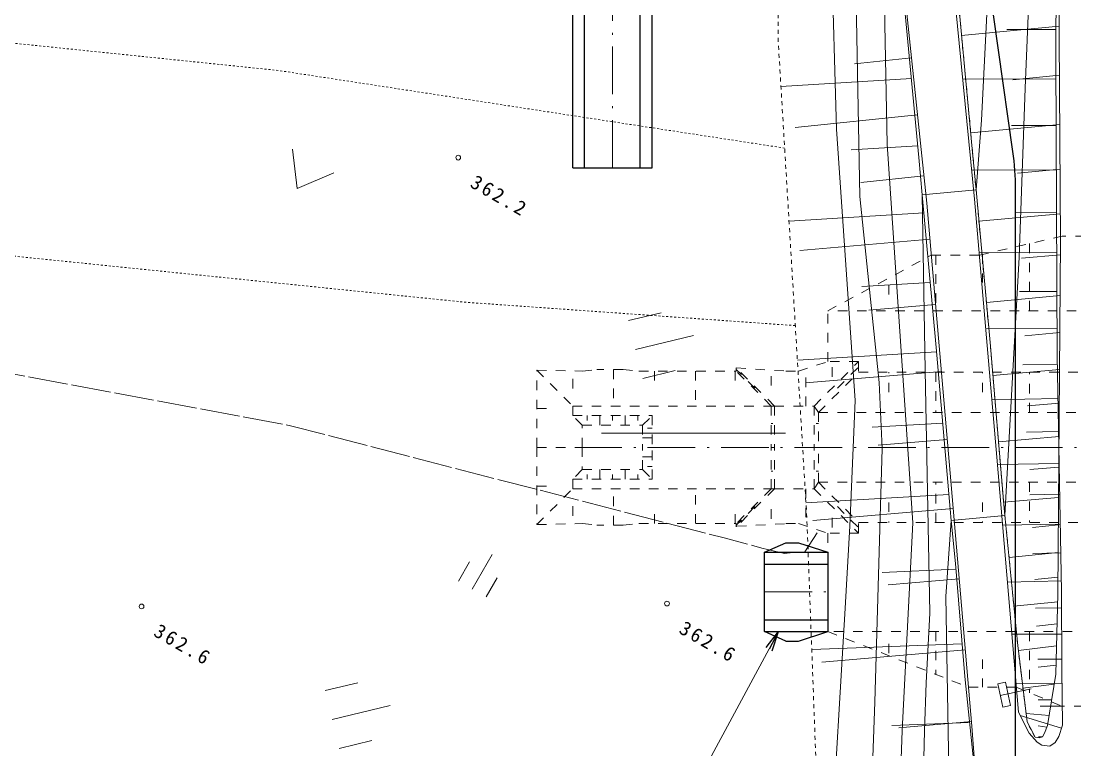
# Model space of a CAD drawing. Header units: millimetres. Extents: x -2078669 to -1085629, y -5987148 to 310365.
# Drawn here: x -1771142 to -1704799, y 121002 to 166883 of the extents above; entities that cross this region are included whole.
import ezdxf

# ---------------------------------------------------------------- set-up
doc = ezdxf.new("R2010")
doc.units = ezdxf.units.MM
doc.header["$LTSCALE"] = 500
for name, pattern in [('561019', [1, 0.5, -0.5]), ('56301', [0.5, 0.25, -0.25]), ('57103', [5.5, 5, -0.5]), ('SXF_一点短鎖線', [9.25, 6, -1.5, 0.25, -1.5]), ('SXF_跳び破線', [12, 6, -6])]:
    doc.linetypes.add(name, pattern=pattern)
doc.layers.get('Defpoints').update_dxf_attribs({"color": 153})
for name, color, linetype, lineweight in [('D-BGD', 7, 'Continuous', 13), ('D-BMK', 2, 'SXF_一点短鎖線', 13), ('D-BYP-STR1', 2, 'Continuous', 13), ('D-BYP-STRA', 1, 'Continuous', 25), ('D-BYP-STRC', 1, 'Continuous', 13), ('D-STR-TXT', 7, 'Continuous', 13), ('●予備設計_LP横断', 7, 'Continuous', 13)]:
    doc.layers.add(name, color=color, linetype=linetype, lineweight=lineweight)
doc.styles.add('MS ゴシック', font='MS Gothic.ttf')
doc.dimstyles.new('DIM-500-F', dxfattribs={"dimscale": 500, "dimtxt": 3.5, "dimasz": 2.5, "dimexe": 0, "dimexo": 2, "dimgap": 0.8, "dimtad": 1, "dimdec": 0, "dimzin": 0, "dimdsep": 46, "dimtxsty": 'MS ゴシック', "dimblk": 'OPEN', "dimcen": 0.1, "dimclrd": 256, "dimclre": 256, "dimclrt": 256, "dimaunit": 1, "dimadec": 4, "dimazin": 0, "dimtfac": 1, "dimtdec": 0, "dimtmove": 2, "dimatfit": 3, "dimldrblk": 'OPEN', "dimfxl": 1, "dimtolj": 1, "dimtzin": 0, "dimlwd": -1, "dimlwe": -1, "dimarcsym": 2})

# ---------------------------------------------------------------- blocks, each defined once
blk = doc.blocks.new('M2242')
at = {"layer": '●予備設計_LP横断', "linetype": 'Continuous', "lineweight": 15}
for p, q in [((1.501, 0.748), (1.501, -0.752)), ((1.501, 0.748), (2.001, 0.748)), ((2.001, 0.748), (2.001, -0.752)), ((0, 0), (2, 0)), ((1.501, -0.752), (2.001, -0.752))]:
    blk.add_line(p, q, dxfattribs=at)
blk = doc.blocks.new('M6313')
at = {"layer": 'D-BGD', "flags": 128}
blk.add_lwpolyline([(-1.5, 1), (0, -1), (1.5, 1)], dxfattribs=at)
blk = doc.blocks.new('M6334')
at = {"layer": '●予備設計_LP横断', "linetype": 'Continuous', "lineweight": 9}
for p, q in [((0, -1.25), (0, 1.25)), ((-1, -1.25), (-1, 0.15)), ((1, -1.25), (1, 0.15))]:
    blk.add_line(p, q, dxfattribs=at)
blk = doc.blocks.new('M7312')
at = {"layer": '●予備設計_LP横断', "linetype": 'Continuous', "lineweight": 20}
blk.add_circle((0, -0.001), 0.15, dxfattribs=at)
blk = doc.blocks.new('河川平面')
at = {"layer": 'D-BGD', "linetype": 'Continuous'}
for p, q in [((1605175, -2756946), (1599031, -2757527)), ((1604968, -2757158), (1601873, -2757144)), ((1595879, -2758924), (1592291, -2759306)), ((1595871, -2760232), (1587658, -2760726)), ((1604967, -2760249), (1599093, -2760275)), ((1605195, -2760032), (1602258, -2760310)), ((1596262, -2762512), (1588550, -2763327)), ((1605216, -2763118), (1599609, -2763648)), ((1604976, -2763184), (1602175, -2763200)), ((1596271, -2764464), (1592090, -2764715)), ((1596665, -2766365), (1592685, -2766788)), ((1604992, -2765985), (1599660, -2766011)), ((1605234, -2765934), (1602551, -2766184)), ((1596662, -2768696), (1588168, -2769207)), ((1605253, -2768749), (1600125, -2769221)), ((1605003, -2768655), (1602449, -2768664)), ((1597047, -2770356), (1588844, -2771062)), ((1605008, -2771195), (1600128, -2771216)), ((1605258, -2771324), (1602803, -2771549)), ((1597064, -2773067), (1592747, -2773327)), ((1605023, -2773638), (1602688, -2773645)), ((1605238, -2773899), (1600595, -2774326)), ((1578072, -2775474), (1580112, -2774979)), ((1597400, -2774458), (1593199, -2774823)), ((1578514, -2777296), (1582158, -2776410)), ((1605030, -2775972), (1600540, -2775998)), ((1605220, -2776230), (1603010, -2776426)), ((1597465, -2777439), (1588695, -2777966)), ((1605052, -2778222), (1602895, -2778262)), ((1578957, -2779119), (1580997, -2778623)), ((1597760, -2778667), (1589197, -2779397)), ((1605203, -2778561), (1601003, -2778919)), ((1605097, -2780370), (1600931, -2780455)), ((1605187, -2780669), (1603184, -2780839)), ((1597846, -2781924), (1593406, -2782191)), ((1598125, -2782949), (1593780, -2783323)), ((1605171, -2782776), (1601359, -2783100)), ((1605133, -2782456), (1603128, -2782491)), ((1605169, -2784460), (1601285, -2784535)), ((1605156, -2784689), (1603338, -2784843)), ((1598228, -2786410), (1589235, -2786951)), ((1605142, -2786601), (1601682, -2786896)), ((1605217, -2786403), (1603329, -2786436)), ((1598508, -2787298), (1589661, -2788061)), ((1605247, -2788277), (1601614, -2788357)), ((1605129, -2788337), (1603490, -2788487)), ((1605115, -2790073), (1602022, -2790377)), ((1605285, -2790098), (1603522, -2790134)), ((1598672, -2791114), (1594031, -2791340)), ((1605104, -2791627), (1603636, -2791771)), ((1598883, -2791724), (1594416, -2792109)), ((1605321, -2791860), (1601912, -2791931)), ((1605082, -2793181), (1602323, -2793452)), ((1605334, -2793563), (1603694, -2793567)), ((1605047, -2794567), (1603756, -2794708)), ((1605337, -2795203), (1602192, -2795218)), ((1599063, -2795822), (1589600, -2796175)), ((1599268, -2796190), (1590228, -2796968)), ((1605011, -2795953), (1602605, -2796246)), ((1605344, -2796776), (1603839, -2796787)), ((1604980, -2797164), (1603844, -2797294)), ((1558975, -2798765), (1561015, -2798270)), ((1605350, -2798290), (1602455, -2798310)), ((1604864, -2798368), (1602894, -2798608)), ((1604707, -2799348), (1603845, -2799349)), ((1559417, -2800587), (1563061, -2799701)), ((1604549, -2800328), (1603089, -2800204)), ((1605369, -2799743), (1603971, -2799747)), ((1599531, -2800778), (1594641, -2800962)), ((1599655, -2800715), (1595086, -2801099)), ((1605316, -2801120), (1602718, -2800342)), ((1604406, -2801058), (1603862, -2800981)), ((1559859, -2802410), (1561900, -2801914))]:
    blk.add_line(p, q, dxfattribs=at)
at = {"layer": 'D-BGD', "linetype": 'Continuous', "flags": 128}
for points, elevation in [([(1590808, -2808776), (1591696, -2793578), (1591996, -2788414), (1592342, -2780492), (1591147, -2763427), (1590833, -2752355)], 363000), ([(1592920, -2817369), (1593566, -2799486), (1593914, -2787848), (1594033, -2783526), (1593837, -2779371), (1592635, -2767650), (1592323, -2752005), (1592214, -2744615), (1592355, -2741337), (1592065, -2738931), (1591868, -2736368), (1591191, -2733054), (1590470, -2730378), (1590110, -2728111), (1592654, -2726520), (1596089, -2731932), (1596515, -2732747), (1596855, -2733003), (1597195, -2732985), (1597380, -2732344), (1597515, -2716139), (1597024, -2705574), (1596761, -2682544)], 364000), ([(1597978, -2680858), (1598376, -2683702), (1598671, -2698444), (1599114, -2717044), (1598931, -2737455), (1597776, -2741725), (1594389, -2742024), (1594210, -2756839), (1594357, -2764363), (1595098, -2775535), (1595958, -2788193), (1595288, -2801281), (1595145, -2805403)], 365000), ([(1601205, -2738696), (1600819, -2752402), (1600282, -2762864), (1599943, -2767240), (1596557, -2767553), (1596737, -2778596), (1597033, -2793887), (1596801, -2798268), (1596698, -2801298), (1596605, -2804750), (1596599, -2811008), (1596447, -2814317), (1596478, -2820692), (1596952, -2823497), (1597518, -2825046), (1598028, -2825906), (1598453, -2827121), (1601191, -2828349), (1601198, -2836316)], 366000), ([(1603298, -2835363), (1603152, -2823926), (1600406, -2822719), (1598998, -2816058), (1598329, -2809840), (1598049, -2792840), (1598377, -2788050), (1601762, -2787733), (1602661, -2771476), (1603042, -2760850), (1603554, -2748138), (1603478, -2740041)], 367000)]:
    blk.add_lwpolyline(points, dxfattribs=dict(at, elevation=elevation))
at = {"layer": 'D-BGD', "linetype": '561019', "flags": 128}
for points in [[(1604118, -2801667), (1603658, -2801700), (1603152, -2800721), (1602566, -2795926), (1601762, -2787733), (1601695, -2787042), (1600828, -2776858), (1599943, -2767240), (1599727, -2764893), (1598788, -2754964), (1597870, -2742698), (1597776, -2741725), (1597384, -2737656), (1596956, -2733671), (1596881, -2732974), (1595028, -2724476), (1594605, -2722539), (1594888, -2713738), (1595887, -2682805), (1595509, -2681697), (1584094, -2681621), (1568919, -2679328), (1567447, -2679106), (1555444, -2676376), (1555451, -2676293), (1555496, -2675788)], [(1594315, -2833105), (1593657, -2833087), (1593245, -2833076), (1591237, -2816520), (1590511, -2811759), (1590076, -2808915), (1589638, -2797190), (1589292, -2787903), (1587476, -2757692), (1587519, -2740005), (1586896, -2733447), (1584831, -2727803), (1583142, -2724109), (1580537, -2721142), (1580880, -2720687), (1582125, -2719028), (1582140, -2719008)]]:
    blk.add_lwpolyline(points, dxfattribs=at)
at = {"layer": 'D-BGD', "linetype": 'Continuous', "flags": 128}
for points in [[(1555496, -2675788), (1564011, -2675700), (1566577, -2675673), (1574077, -2675730), (1583382, -2675801), (1590984, -2675860), (1594010, -2675779), (1600312, -2675611), (1600969, -2675926), (1601494, -2676412), (1602266, -2677624), (1603045, -2679178), (1603569, -2681205), (1603902, -2684846), (1604555, -2699152), (1604818, -2713861), (1604991, -2733281), (1605158, -2754385), (1605264, -2770456), (1605096, -2792670), (1604965, -2797739), (1604449, -2800952), (1604252, -2801442), (1604118, -2801667)], [(1605096, -2792670), (1605264, -2770456), (1605158, -2754385), (1604991, -2733281), (1604818, -2713861), (1604555, -2699152)], [(1582140, -2719008), (1585199, -2721557), (1587710, -2724583), (1590099, -2728093), (1590110, -2728111), (1591962, -2731343), (1592824, -2733665), (1593520, -2735998), (1593986, -2737930), (1594098, -2739006), (1594389, -2742024), (1594482, -2742989), (1595401, -2755251), (1596341, -2765209), (1596557, -2767553), (1597441, -2777158), (1598308, -2787353), (1598377, -2788050), (1598643, -2790764), (1599233, -2797877), (1599793, -2803334)], [(1597384, -2737656), (1597776, -2741725), (1597870, -2742698), (1598788, -2754964), (1599727, -2764893), (1599943, -2767240), (1600828, -2776858), (1601695, -2787042), (1601762, -2787733), (1602566, -2795926), (1603152, -2800721)], [(1598643, -2790764), (1598377, -2788050), (1598308, -2787353), (1597441, -2777158), (1596557, -2767553), (1596341, -2765209), (1595401, -2755251), (1594482, -2742989), (1594389, -2742024), (1594098, -2739006)], [(1598643, -2790764), (1599233, -2797877), (1599793, -2803334), (1600051, -2807845), (1600214, -2810142), (1600362, -2812627)], [(1605096, -2792670), (1604965, -2797739), (1604449, -2800952), (1604252, -2801442), (1604118, -2801667), (1603919, -2801732), (1603658, -2801700), (1603152, -2800721)]]:
    blk.add_lwpolyline(points, dxfattribs=at)
at = {"layer": 'D-BGD', "linetype": '56301', "flags": 128}
for points in [[(1587892, -2764615), (1556050, -2759730), (1533406, -2757397), (1519083, -2755922), (1514770, -2743375), (1526692, -2743634), (1525783, -2734543), (1524020, -2716896), (1524034, -2707868), (1514409, -2702703), (1507228, -2699927), (1502849, -2698233)], [(1489075, -2779425), (1494299, -2780038), (1504194, -2780898), (1527822, -2781593), (1523744, -2769818), (1567796, -2774317), (1570681, -2774522), (1588564, -2775789)]]:
    blk.add_lwpolyline(points, dxfattribs=at)
at = {"layer": 'D-BGD', "linetype": 'Continuous', "extrusion": (0.995578, 0.086824, 0.035859), "elevation": 1362595}
blk.add_lwpolyline([(-2929396, 318894), (-2912663, 318294), (-2896354, 317784)], dxfattribs=at)
at = {"layer": 'D-BGD', "linetype": 'Continuous', "extrusion": (0.879845, 0.091136, 0.466441), "elevation": 1326281}
blk.add_lwpolyline([(-2950346, -283885), (-2934237, -284530), (-2917934, -285106)], dxfattribs=at)
at = {"layer": 'D-BGD', "linetype": '57103', "elevation": 362500, "flags": 128}
blk.add_lwpolyline([(1477172, -2870692), (1480389, -2867967), (1484971, -2865393), (1488582, -2864193), (1490390, -2862448), (1490901, -2861451), (1491577, -2859965), (1492253, -2857970), (1492523, -2854950), (1492706, -2848007), (1492343, -2845971), (1491818, -2844356), (1491196, -2841336), (1490209, -2837875), (1487912, -2834245), (1484986, -2828256), (1481365, -2824222), (1477611, -2819585), (1476055, -2817947), (1475124, -2816767), (1474521, -2815562), (1474237, -2813430), (1474818, -2811802), (1475257, -2810826), (1476458, -2809344), (1478073, -2808418), (1482363, -2806108), (1485565, -2802358), (1489241, -2799156), (1490166, -2797637), (1493717, -2792408), (1495727, -2790693), (1496990, -2790207), (1498678, -2790410), (1515296, -2793779), (1523090, -2795880), (1526242, -2797376), (1532639, -2801346), (1534483, -2801833), (1535345, -2801857), (1536115, -2801690), (1536414, -2801377), (1536811, -2800496), (1536775, -2798251), (1531411, -2785253), (1530397, -2780634), (1531536, -2779067), (1532905, -2778516), (1534675, -2777962), (1556794, -2782089), (1584092, -2789157), (1586463, -2789792), (1587876, -2790125), (1589173, -2790027), (1589943, -2788823)], dxfattribs=at)
at = {"layer": 'D-BGD', "linetype": 'Continuous'}
for points in [[(1551648, -2675562, 363530), (1588753, -2675806, 367630), (1591492, -2675777, 367740), (1601078, -2675474, 368380), (1602687, -2677771, 368330), (1604554, -2702997, 368080), (1604920, -2714881, 368280), (1605042, -2738608, 368470), (1604961, -2758977, 368490), (1605040, -2777661, 368510), (1605332, -2792524, 368300), (1605349, -2797390, 368380), (1605376, -2800935, 368140), (1605160, -2801653, 368050), (1604932, -2802029, 368050)], [(1599837, -2767831, 366440), (1596733, -2736208, 364880), (1596230, -2734073, 364910), (1595135, -2731183, 364690), (1593808, -2728274, 364470), (1592088, -2725106, 364260), (1590334, -2722759, 364300), (1588296, -2720585, 364040), (1586073, -2718453, 363810), (1583901, -2716593, 363570), (1581131, -2714851, 363720), (1578733, -2713565, 363360), (1576686, -2712550, 363370), (1573568, -2711634, 363390), (1566227, -2710598, 362900), (1555988, -2709188, 362740), (1553342, -2708636, 362750), (1550673, -2707921, 362770), (1547594, -2706935, 362800), (1545326, -2705966, 362820), (1542434, -2704776, 362840), (1539566, -2703405, 362870)], [(1538192, -2706075, 362870), (1541217, -2707514, 362840), (1544161, -2708734, 362820), (1546539, -2709754, 362800), (1549825, -2710801, 362770), (1552652, -2711561, 362750), (1555476, -2712146, 362740), (1565608, -2714083, 362900), (1572752, -2715421, 363390), (1575563, -2716230, 363370), (1577282, -2716791, 363360), (1579451, -2717934, 363720), (1581846, -2719507, 363570), (1583686, -2720980, 363810), (1585914, -2722964, 364040), (1587847, -2725240, 364500), (1589298, -2727170, 364240), (1590897, -2729946, 364190), (1592006, -2732452, 364680), (1593056, -2735120, 364910), (1593563, -2737027, 364940), (1596852, -2768087, 366440)], [(1604920, -2714881, 368280), (1605042, -2738608, 368470), (1604961, -2758977, 368490), (1605040, -2777661, 368510), (1605332, -2792524, 368300)], [(1585914, -2722964, 364040), (1587847, -2725240, 364500), (1589298, -2727170, 364240), (1590897, -2729946, 364190), (1592006, -2732452, 364680), (1593056, -2735120, 364910), (1593563, -2737027, 364940), (1596852, -2768087, 366440), (1598250, -2784336, 366950), (1599683, -2801007, 367550), (1600652, -2813768, 368170)], [(1605332, -2792524, 368300), (1605349, -2797390, 368380), (1605376, -2800935, 368140), (1605160, -2801653, 368050), (1604932, -2802029, 368050), (1604591, -2802260, 367970), (1604084, -2802199, 367910), (1603782, -2802003, 367900), (1603277, -2801436, 367840), (1602610, -2800129, 367520)], [(1601655, -2820492, 368100), (1602323, -2818004, 368110), (1602327, -2817637, 368130), (1602291, -2817478, 368130), (1602268, -2817338, 368150), (1602086, -2816853, 368160), (1601961, -2816608, 368160), (1601316, -2815684, 368160), (1600981, -2815203, 368140), (1600835, -2814715, 368140), (1600797, -2814520, 368150), (1600732, -2814171, 368170), (1600652, -2813768, 368170), (1599683, -2801007, 367550)]]:
    blk.add_polyline3d(points, dxfattribs=at)
at = {"layer": 'D-BGD', "linetype": 'Continuous', "lineweight": 9, "xscale": 1000, "yscale": 1000, "zscale": 1000, "rotation": 330.1091246385173}
for name, p in [('M6313', (1557706, -2766290)), ('M6334', (1568853, -2791288))]:
    blk.add_blockref(name, p, dxfattribs=at)
at = {"layer": 'D-BGD', "linetype": 'Continuous', "lineweight": 20, "xscale": 1000, "yscale": 1000, "zscale": 1000, "rotation": 330.1091246385173}
for p in [(1567344, -2765212, 362164), (1547412, -2793465, 362562), (1580487, -2793287, 362556)]:
    blk.add_blockref('M7312', p, dxfattribs=at)
at = {"layer": 'D-BGD', "linetype": 'Continuous', "lineweight": 15, "xscale": 999.9999999999995, "yscale": 999.9999999999995, "zscale": 999.9999999999995, "rotation": 192.2651788098737}
blk.add_blockref('M2242', (1603420, -2798648), dxfattribs=at)
at = {"layer": 'D-BGD', "linetype": 'Continuous', "char_height": 900, "attachment_point": 7, "rotation": 330.10912, "line_spacing_factor": 0.722892, "style": 'MS ゴシック'}
for s, insert in [('\\T1.284;362.2', (1568024, -2767040, 362164)), ('\\T1.287;362.6', (1548092, -2795293, 362562)), ('\\T1.287;362.6', (1581167, -2795115, 362556))]:
    blk.add_mtext(s, dxfattribs=dict(at, insert=insert))
blk = doc.blocks.new('_Open')
at = {"color": 0, "linetype": 'ByBlock', "lineweight": -2}
for p, q in [((-1, 0.167), (0, 0)), ((-1, -0.167), (0, 0)), ((0, 0), (-1, 0))]:
    blk.add_line(p, q, dxfattribs=at)

msp = doc.modelspace()

# ---------------------------------------------------------------- linework, layer by layer
at = {"layer": 'D-BMK'}
for p, q in [((-1733914.5, 157647.3, 34.9), (-1733914.5, 168221, 59.4)), ((-1724350.4, 130947.3), (-1720350.4, 130947.3))]:
    msp.add_line(p, q, dxfattribs=at)
at = {"layer": 'D-BMK', "linetype": 'SXF_一点短鎖線'}
msp.add_line((-1622324.6, 140047.3), (-1736237.2, 140047.3), dxfattribs=at)
at = {"layer": 'D-BYP-STR1', "linetype": 'SXF_跳び破線', "ltscale": 0.2}
for p, q in [((-1710823, 152147.3), (-1705598.8, 153347.3)), ((-1701761.1, 153347.3), (-1705599.6, 153347.3)), ((-1707664.7, 152872.7), (-1707664.7, 148647.3)), ((-1720350.4, 148647.3), (-1713833.1, 152147.3)), ((-1713833.1, 152147.3), (-1710823, 152147.3)), ((-1713564.6, 152147.3), (-1713564.6, 148647.3)), ((-1710614.6, 152195.1), (-1710614.6, 150421.2)), ((-1716514.5, 149677.3), (-1716514.5, 150707.3)), ((-1720350.4, 145447.3), (-1720350.4, 148647.3)), ((-1695114.5, 148647.3), (-1720350.4, 148647.3)), ((-1722209.6, 144847.3), (-1720350.4, 145447.3)), ((-1721214.5, 142647.3), (-1718414.5, 145447.3)), ((-1718414.5, 145447.3), (-1720350.4, 145447.3)), ((-1720080.3, 144486.6, -354000), (-1720080.3, 145447.3, -354000)), ((-1718414.5, 145447.3), (-1718414.5, 144777.3)), ((-1738673.7, 140047.3), (-1738673.7, 144906.4)), ((-1738673.7, 144906.4), (-1736414.5, 142647.3)), ((-1736414.5, 143753.5), (-1736414.5, 144859.7)), ((-1733247.1, 144947.3), (-1734888.9, 144947.3)), ((-1733839.5, 144947.3), (-1733839.5, 142647.3)), ((-1733247.1, 144947.3), (-1732243.7, 144847.3)), ((-1731264.5, 144847.6), (-1731264.5, 143747.3)), ((-1728689.5, 144847.6), (-1728689.5, 142647.3)), ((-1726188, 144847.5), (-1726188, 143708.4)), ((-1723714.5, 142647.3), (-1726114.9, 145047.6)), ((-1726114.9, 144847.6), (-1726114.9, 145047.6)), ((-1726114.9, 145047.6), (-1722988, 144847.3)), ((-1724944.8, 143777.6), (-1726114.9, 144947.6)), ((-1723914.5, 142647.3), (-1726114.9, 144847.6)), ((-1723930.3, 143935.6), (-1723930.3, 144896.3)), ((-1722988, 144847.3), (-1722209.6, 144847.3)), ((-1721746.1, 142647.3), (-1721746.1, 144996.8)), ((-1720944.5, 142247.3), (-1718414.5, 144777.3)), ((-1719747, 143779.8), (-1718414.5, 145112.3)), ((-1718414.5, 144777.3), (-1702814.8, 144777.3)), ((-1716514.5, 143512.3), (-1716514.5, 144777.3)), ((-1713564.6, 144777.3), (-1713564.6, 142247.3)), ((-1710614.6, 143512.3), (-1710614.6, 144777.3)), ((-1707664.7, 142247.3), (-1707664.7, 144777.3)), ((-1736414.5, 142647.3), (-1723914.5, 142647.3)), ((-1736414.5, 142047.3), (-1736414.5, 142647.3)), ((-1723914.5, 142647.3), (-1723914.5, 140047.3)), ((-1723714.5, 142647.3), (-1723914.5, 142647.3)), ((-1723714.5, 142647.3), (-1721214.5, 142647.3)), ((-1723714.5, 142647.3), (-1723714.5, 140047.3)), ((-1721214.5, 142647.3), (-1721214.5, 140047.3)), ((-1721214.5, 142647.3), (-1720944.5, 142247.3)), ((-1738673.3, 142488.9), (-1737543.9, 142488.9)), ((-1735814.5, 141447.3), (-1736414.5, 142047.3)), ((-1736414.5, 142047.3), (-1736414.5, 142047.3)), ((-1735514.5, 141747.3), (-1735514.5, 142047.3)), ((-1734714.5, 141447.3), (-1734714.5, 142047.3)), ((-1733914.5, 141747.3), (-1733914.5, 142047.3)), ((-1733114.5, 141447.3), (-1733114.5, 142047.3)), ((-1732314.5, 141747.3), (-1732314.5, 142047.3)), ((-1732014.5, 141447.3), (-1731414.5, 142047.3)), ((-1720944.5, 142247.3), (-1720944.5, 140047.3)), ((-1720944.5, 142247.3), (-1700284.8, 142247.3)), ((-1723914.5, 141547.3), (-1723814.5, 141547.3)), ((-1721079.5, 141547.3), (-1720944.5, 141547.3)), ((-1732014.1, 140647.3), (-1731414.5, 140647.3)), ((-1731714.3, 141247.3), (-1731414.5, 141247.3)), ((-1738673.7, 140047.3), (-1738673.7, 135188.1)), ((-1738673.3, 140047.3), (-1735814.1, 140047.3)), ((-1738673.3, 140047.3), (-1735814.1, 140047.3)), ((-1731714.3, 140047.3), (-1731414.5, 140047.3)), ((-1731714.3, 140047.3), (-1731414.5, 140047.3)), ((-1723914.5, 137447.3), (-1723914.5, 140047.3)), ((-1723914.5, 140047.3), (-1723714.5, 140047.3)), ((-1723714.5, 137447.3), (-1723714.5, 140047.3)), ((-1721214.5, 137447.3), (-1721214.5, 140047.3)), ((-1721214.5, 140047.3), (-1720944.5, 140047.3)), ((-1720944.5, 137847.3), (-1720944.5, 140047.3)), ((-1732014.1, 139447.3), (-1731414.5, 139447.3)), ((-1731714.3, 138847.3), (-1731414.5, 138847.3)), ((-1735814.5, 138647.3), (-1736414.5, 138047.3)), ((-1736414.5, 138047.3), (-1736414.5, 138047.3)), ((-1736414.5, 138047.3), (-1736414.5, 137447.3)), ((-1735514.5, 138347.3), (-1735514.5, 138047.3)), ((-1734714.5, 138647.3), (-1734714.5, 138047.3)), ((-1733914.5, 138347.3), (-1733914.5, 138047.3)), ((-1733114.5, 138647.3), (-1733114.5, 138047.3)), ((-1732314.5, 138347.3), (-1732314.5, 138047.3)), ((-1732014.5, 138647.3), (-1731414.5, 138047.3)), ((-1723914.5, 138547.3), (-1723814.5, 138547.3)), ((-1721079.5, 138547.3), (-1720944.5, 138547.3)), ((-1738673.7, 135188.1), (-1736414.5, 137447.3)), ((-1738673.3, 137605.6), (-1737543.9, 137605.6)), ((-1736414.5, 137447.3), (-1723914.5, 137447.3)), ((-1733839.5, 135147.3), (-1733839.5, 137447.3)), ((-1728689.5, 135246.9), (-1728689.5, 137447.3)), ((-1723714.5, 137447.3), (-1726114.9, 135046.9)), ((-1723914.5, 137447.3), (-1726114.9, 135246.9)), ((-1723914.5, 137447.3), (-1723714.5, 137447.3)), ((-1723714.5, 137447.3), (-1721214.5, 137447.3)), ((-1721746.1, 137447.3), (-1721746.1, 135097.7)), ((-1721214.5, 137447.3), (-1720944.5, 137847.3)), ((-1721214.5, 137447.3), (-1718414.5, 134647.3)), ((-1720944.5, 137847.3), (-1700284.8, 137847.3)), ((-1720944.5, 137847.3), (-1718414.5, 135317.3)), ((-1713564.6, 135317.3), (-1713564.6, 137847.3)), ((-1707664.7, 137847.3), (-1707664.7, 135317.3)), ((-1736414.5, 136341), (-1736414.5, 135234.8)), ((-1731264.5, 135246.9), (-1731264.5, 136347.3)), ((-1726188, 135247), (-1726188, 136386.1)), ((-1724944.8, 136316.9), (-1726114.9, 135146.9)), ((-1723930.3, 136158.9), (-1723930.3, 135198.2)), ((-1719747, 136314.8), (-1718414.5, 134982.3)), ((-1716514.5, 136582.3), (-1716514.5, 135317.3)), ((-1710614.6, 136582.3), (-1710614.6, 135317.3)), ((-1720080.3, 135607.9, -354000), (-1720080.3, 134647.3, -354000)), ((-1733247.1, 135147.3), (-1734888.9, 135147.3)), ((-1733247.1, 135147.3), (-1732243.7, 135247.3)), ((-1726114.9, 135246.9), (-1726114.9, 135046.9)), ((-1726075.2, 135086.5), (-1722988, 135247.3)), ((-1722988, 135247.3), (-1722209.6, 135247.3)), ((-1722209.6, 135247.3), (-1720350.4, 134647.3)), ((-1718414.5, 134647.3), (-1718414.5, 135317.3)), ((-1718414.5, 135317.3), (-1702814.8, 135317.3)), ((-1720350.4, 134647.3), (-1720350.4, 128447.3)), ((-1718414.5, 134647.3), (-1720350.4, 134647.3)), ((-1690566.9, 128447.3), (-1720350.4, 128447.3)), ((-1720350.4, 128447.3), (-1711494.1, 124947.3)), ((-1713564.6, 128447.3), (-1713564.6, 125765.5)), ((-1707664.7, 128447.3), (-1707664.7, 124604.8)), ((-1716514.5, 127689.3), (-1716514.5, 126931.3)), ((-1710614.6, 126697.3), (-1710614.6, 124947.3)), ((-1711494.1, 124947.3), (-1708489.9, 124947.3)), ((-1708489.9, 124947.3), (-1705598.8, 123747.3)), ((-1698246.6, 123747.3), (-1705599.6, 123747.3))]:
    msp.add_line(p, q, dxfattribs=at)
for points in [[(-1738673.7, 144906.4), (-1735814.5, 144847.3), (-1734888.9, 144947.3)], [(-1732243.7, 144847.6), (-1726114.9, 144847.6)], [(-1736414.5, 142047.3), (-1731414.5, 142047.3), (-1731414.5, 140047.3)], [(-1735814.5, 140047.3), (-1735814.5, 141447.3), (-1732014.5, 141447.3), (-1732014.5, 140047.3)], [(-1736414.5, 138047.3), (-1731414.5, 138047.3), (-1731414.5, 140047.3)], [(-1735814.5, 140047.3), (-1735814.5, 138647.3), (-1732014.5, 138647.3), (-1732014.5, 140047.3)], [(-1738673.7, 135188.1), (-1735814.5, 135247.3), (-1734888.9, 135147.3)], [(-1732243.7, 135246.9), (-1726114.9, 135246.9)]]:
    msp.add_lwpolyline(points, dxfattribs=at)
at = {"layer": 'D-BYP-STRA'}
for p, q in [((-1736414.5, 157647.3, 29.2), (-1736414.5, 168794.7, 50.9)), ((-1735664.5, 157647.3, 29.3), (-1735664.5, 168622.6, 50.7)), ((-1732164.5, 157647.3, 47), (-1732164.5, 167819.4, 78.9)), ((-1731414.5, 157647.3, 47), (-1731414.5, 167647.3, 78.4)), ((-1736414.5, 157647.3), (-1731414.5, 157647.3)), ((-1724350.4, 133447.3), (-1722988, 134047.3)), ((-1722988, 134047.3), (-1722209.6, 134047.3)), ((-1722209.6, 134047.3), (-1720350.4, 133447.3)), ((-1724350.4, 128447.3), (-1724350.4, 133447.3)), ((-1724350.4, 133447.3), (-1720350.4, 133447.3)), ((-1720350.4, 133447.3), (-1720350.4, 128447.3)), ((-1724350.4, 132697.3), (-1720350.4, 132697.3)), ((-1724350.4, 129197.3), (-1720350.4, 129197.3)), ((-1724350.4, 128447.3), (-1720350.4, 128447.3)), ((-1722988, 127847.3), (-1724350.4, 128447.3)), ((-1722209.6, 127847.3), (-1720350.4, 128447.3)), ((-1722988, 127847.3), (-1722209.6, 127847.3))]:
    msp.add_line(p, q, dxfattribs=at)
at = {"layer": 'D-STR-TXT'}
msp.add_line((-1734612.5, 140947.3), (-1723012.5, 140947.3), dxfattribs=at)
at = {"layer": 'Defpoints', "flags": 128}
msp.add_lwpolyline([(-1710539, 171445.4), (-1708722.1, 158681.7, -0.0353635), (-1708552.5, 156286), (-1708552.5, 102608.1)], format="xyb", dxfattribs=at)

# ---------------------------------------------------------------- block references
at = {"layer": 'D-BGD'}
msp.add_blockref('河川平面', (-3310965.8, 2923500.2), dxfattribs=at)

# ---------------------------------------------------------------- leaders
at = {"layer": 'D-BYP-STRC'}
msp.add_leader([(-1723452, 128447.3), (-1729461, 117334.3)], dimstyle='DIM-500-F', override={"dimgap": 0.8, "dimtad": 0}, dxfattribs=at)

doc.saveas('drawing.dxf')
